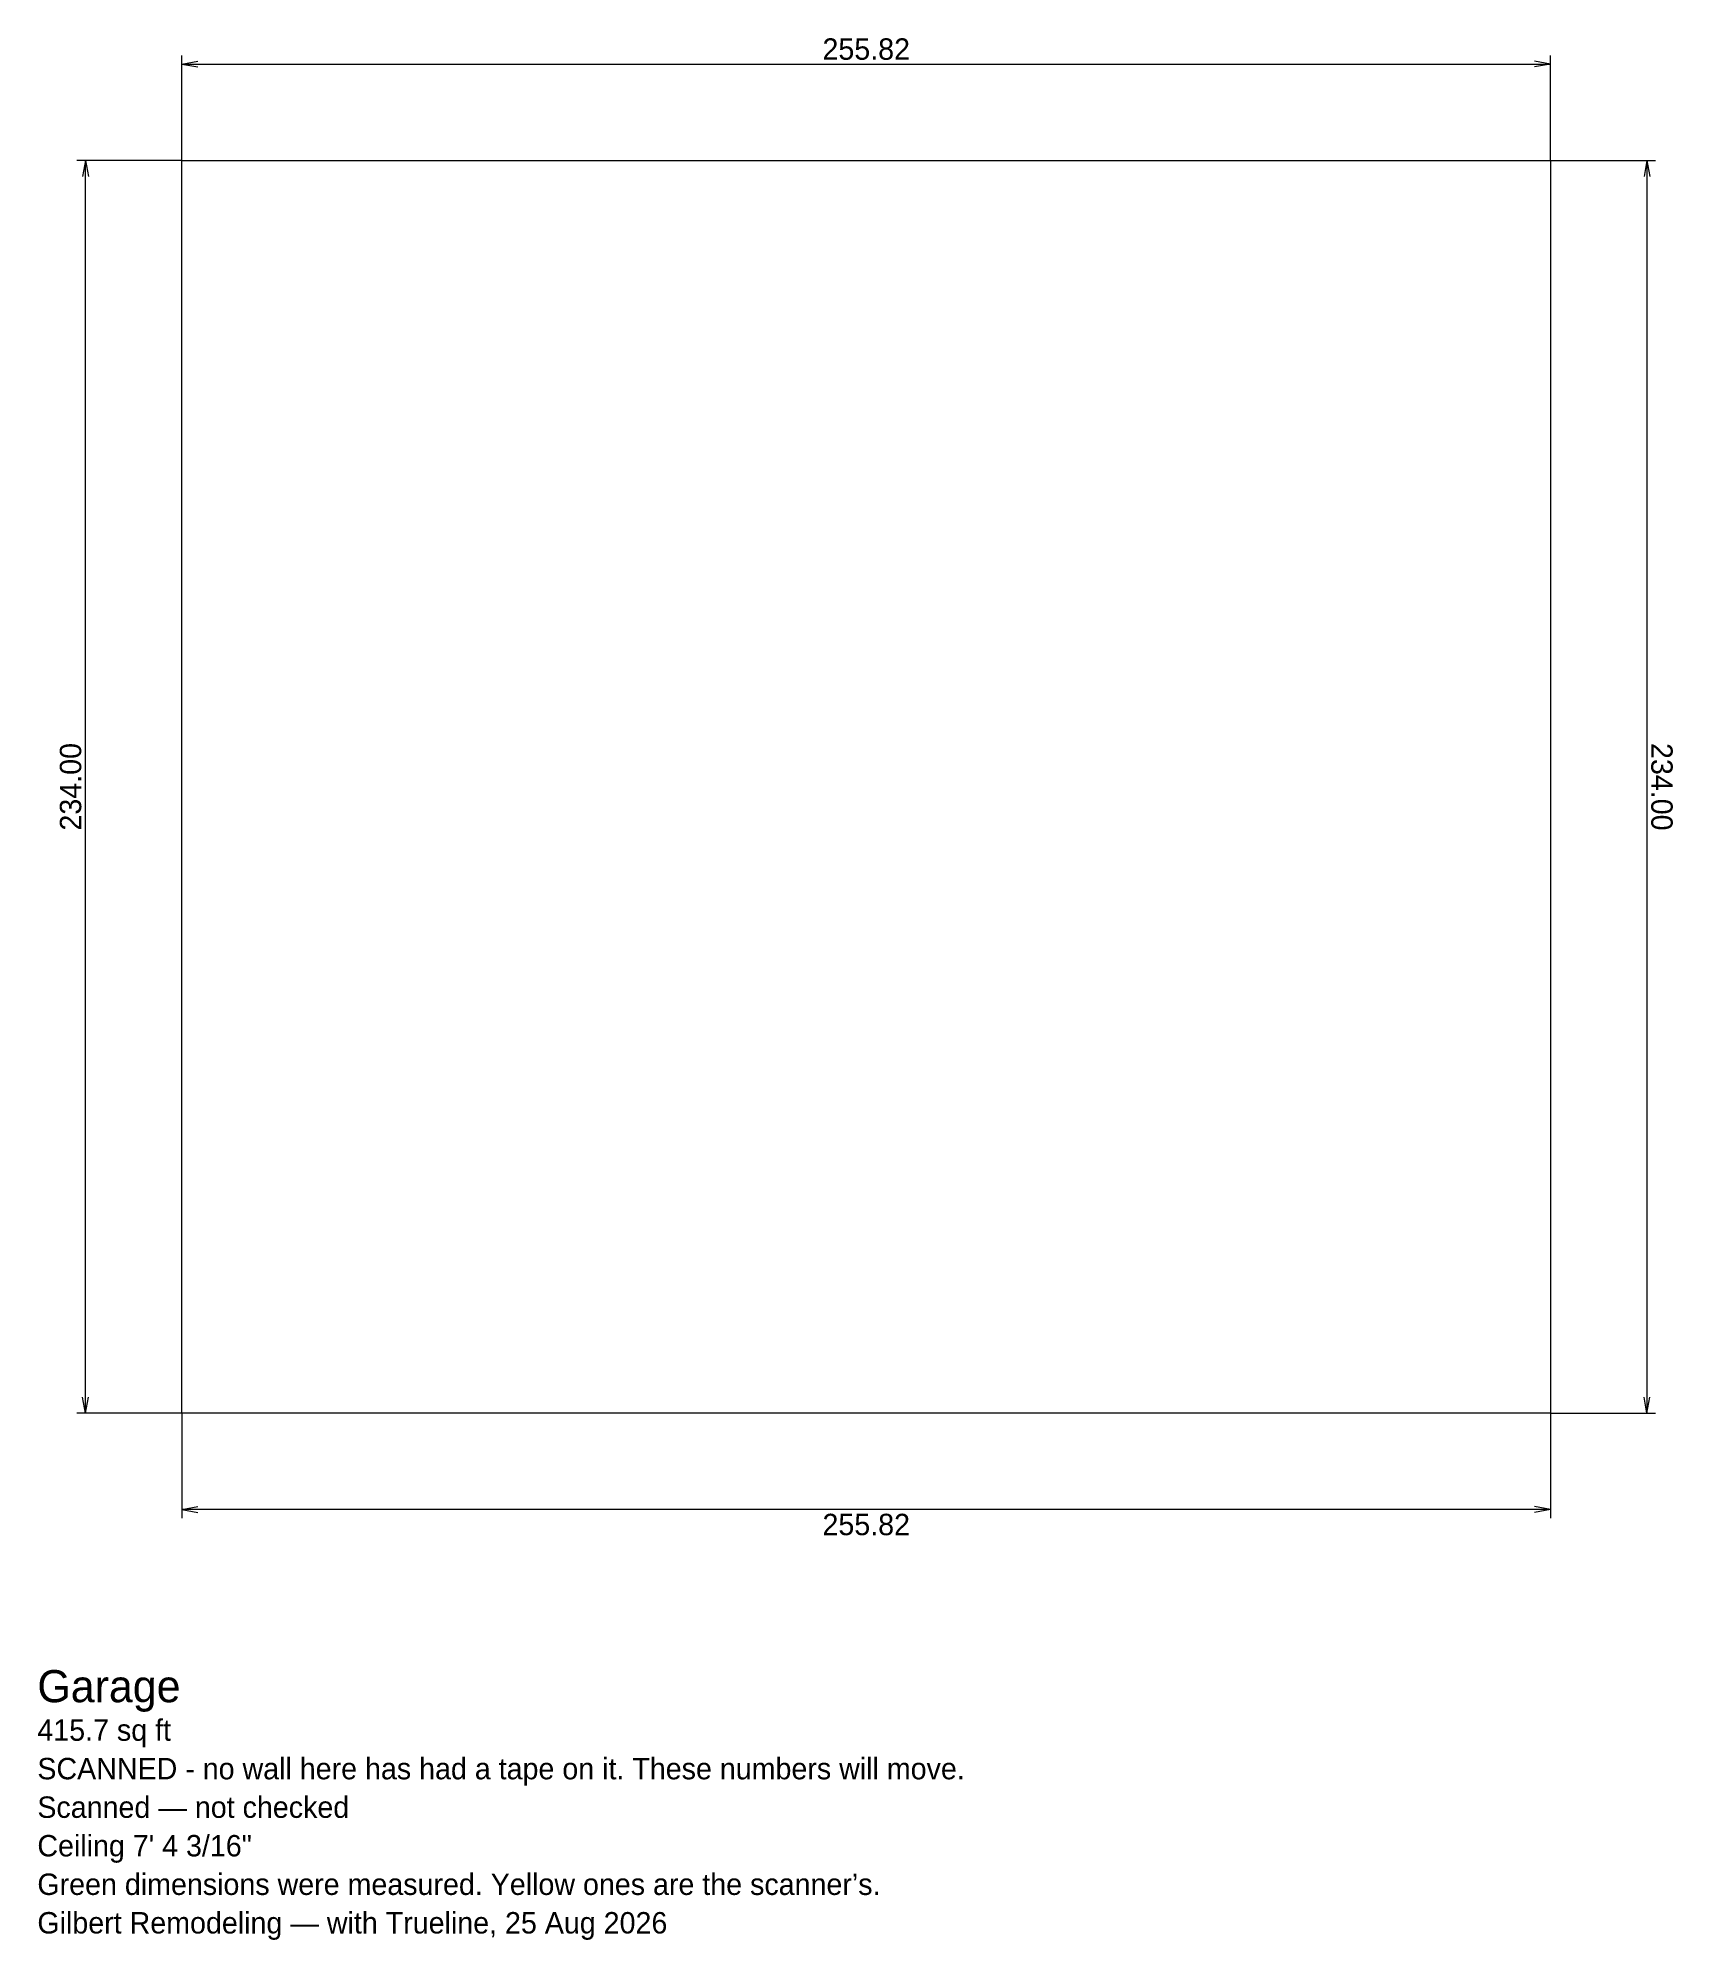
# Model space of a CAD drawing. Header units: inches. Extents: x -27 to 279, y -98 to 257.
import ezdxf
from ezdxf.enums import TextEntityAlignment as Align

# ---------------------------------------------------------------- set-up
doc = ezdxf.new("R2010")
doc.units = ezdxf.units.IN
for name, color, linetype, lineweight in [('DIM-SCANNED', 2, 'Continuous', 0), ('DIM-VERIFIED', 3, 'Continuous', 0), ('TRUELINE-OPENINGS', 4, 'Continuous', 0), ('TRUELINE-TEXT', 7, 'Continuous', 0), ('TRUELINE-WALLS', 7, 'Continuous', 0)]:
    doc.layers.add(name, color=color, linetype=linetype, lineweight=lineweight)
doc.dimstyles.new('TRUELINE', dxfattribs={"dimtxt": 4, "dimasz": 3, "dimexe": 1.6, "dimexo": 1, "dimgap": 1, "dimtad": 0, "dimtih": 1, "dimtoh": 1, "dimzin": 0, "dimdsep": 46, "dimcen": 0.09, "dimadec": 0, "dimazin": 0, "dimtfac": 1, "dimtdec": 4, "dimtofl": 0, "dimtmove": 0, "dimatfit": 3, "dimfxl": 1, "dimtolj": 1, "dimtzin": 0, "dimarcsym": 0})

# ---------------------------------------------------------------- blocks, each defined once
blk = doc.blocks.new('*D1')
at = {"layer": 'DIM-VERIFIED'}
for p, q in [((0, 234), (-19.6, 234)), ((-18, 234), (-18.54, 231)), ((-18, 0), (-18, 234)), ((-18, 234), (-17.46, 231)), ((0, 0), (-19.6, 0)), ((-18, 0), (-18.54, 3)), ((-18, 0), (-17.46, 3))]:
    blk.add_line(p, q, dxfattribs=at)
blk.add_text('234.00', height=4, rotation=90, dxfattribs=at).set_placement((-20.8, 117), align=Align.MIDDLE_CENTER)
blk = doc.blocks.new('*D2')
at = {"layer": 'DIM-SCANNED'}
for p, q in [((0, 234), (0, 253.6)), ((0, 252), (3, 252.54)), ((255.82, 252), (252.82, 252.54)), ((255.82, 234), (255.82, 253.6)), ((0, 252), (255.82, 252)), ((0, 252), (3, 251.46)), ((255.82, 252), (252.82, 251.46))]:
    blk.add_line(p, q, dxfattribs=at)
blk.add_text('255.82', height=4, dxfattribs=at).set_placement((127.91, 254.8), align=Align.MIDDLE_CENTER)
blk = doc.blocks.new('*D3')
at = {"layer": 'DIM-SCANNED'}
for p, q in [((255.82, 234), (275.42, 234)), ((273.82, 234), (273.28, 231)), ((273.82, 234), (273.82, 0)), ((273.82, 234), (274.36, 231)), ((255.82, 0), (275.42, 0)), ((273.82, 0), (273.28, 3)), ((273.82, 0), (274.36, 3))]:
    blk.add_line(p, q, dxfattribs=at)
blk.add_text('234.00', height=4, rotation=-90, dxfattribs=at).set_placement((276.62, 117), align=Align.MIDDLE_CENTER)
blk = doc.blocks.new('*D4')
at = {"layer": 'DIM-SCANNED'}
for p, q in [((0, 0), (0, -19.6)), ((255.82, 0), (255.82, -19.6)), ((0, -18), (3, -17.46)), ((255.82, -18), (252.82, -17.46)), ((255.82, -18), (0, -18)), ((0, -18), (3, -18.54)), ((255.82, -18), (252.82, -18.54))]:
    blk.add_line(p, q, dxfattribs=at)
blk.add_text('255.82', height=4, dxfattribs=at).set_placement((127.91, -20.8), align=Align.MIDDLE_CENTER)

msp = doc.modelspace()

# ---------------------------------------------------------------- linework, layer by layer
at = {"layer": 'TRUELINE-OPENINGS'}
for p, q in [((82.8, 234), (114.777, 234)), ((199.29, 234), (228.412, 234)), ((0, 15.521), (0, 219.364)), ((151.894, 0), (100.502, 0))]:
    msp.add_line(p, q, dxfattribs=at)
at = {"layer": 'TRUELINE-WALLS'}
for p, q in [((0, 219.364), (0, 234)), ((0, 234), (82.8, 234)), ((114.777, 234), (199.29, 234)), ((228.412, 234), (255.822, 234)), ((255.822, 234), (255.822, 0)), ((0, 0), (0, 15.521)), ((100.502, 0), (0, 0)), ((255.822, 0), (151.894, 0))]:
    msp.add_line(p, q, dxfattribs=at)

# ---------------------------------------------------------------- texts
at = {"layer": 'TRUELINE-TEXT'}
for s, height, p in [('Garage', 6, (-27, -54)), ('415.7 sq ft', 4, (-27, -61.2)), ('SCANNED - no wall here has had a tape on it. These numbers will move.', 4, (-27, -68.4)), ('Scanned — not checked', 4, (-27, -75.6)), ('Ceiling 7\' 4 3/16"', 4, (-27, -82.8)), ('Green dimensions were measured. Yellow ones are the scanner’s.', 4, (-27, -90)), ('Gilbert Remodeling — with Trueline, 25 Aug 2026', 4, (-27, -97.2))]:
    msp.add_text(s, height=height, dxfattribs=at).set_placement(p)

# ---------------------------------------------------------------- dimensions: what is measured, and where the dimension line sits
at = {"layer": 'DIM-SCANNED'}
for p1, p2, picture, middle in [((0, 234), (255.822, 234), '*D2', (127.911, 252)), ((255.822, 234), (255.822, 0), '*D3', (273.822, 117)), ((255.822, 0), (0, 0), '*D4', (127.911, -18))]:
    dim = msp.add_aligned_dim(p1=p1, p2=p2, distance=18, dimstyle='TRUELINE', dxfattribs=at)
    dim.commit()
    dim.dimension.update_dxf_attribs({"geometry": picture, "text_midpoint": middle})
at = {"layer": 'DIM-VERIFIED'}
dim = msp.add_aligned_dim(p1=(0, 0), p2=(0, 234), distance=18, dimstyle='TRUELINE', dxfattribs=at)
dim.commit()
dim.dimension.update_dxf_attribs({"geometry": '*D1', "text_midpoint": (-18, 117)})

doc.saveas('drawing.dxf')
